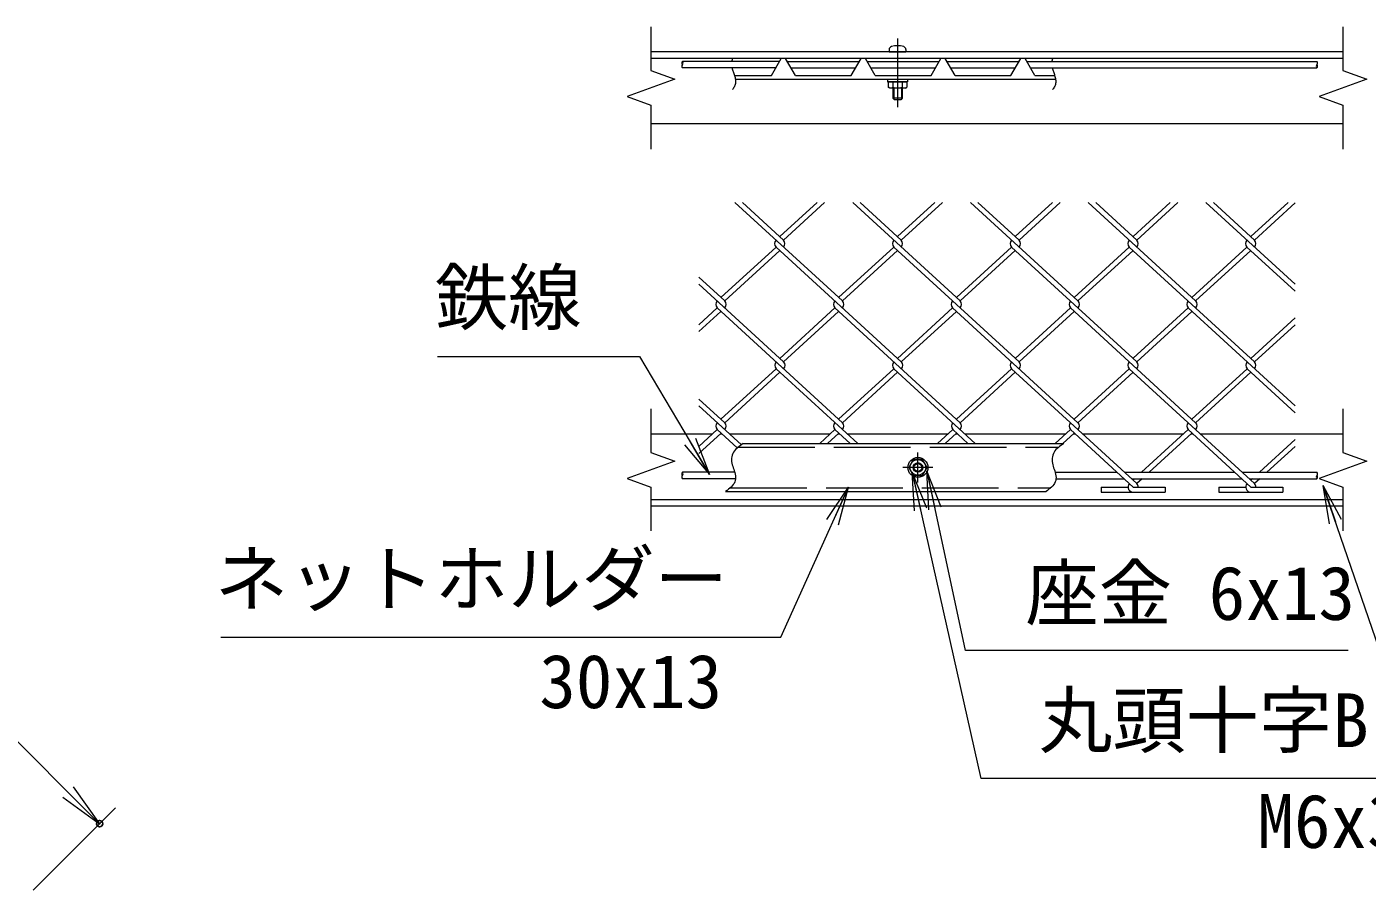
# Model space of a CAD drawing. Units: millimetres, scale not verified. Extents: x -14700 to 14700, y -10395 to 10395.
# Drawn here: x 7266 to 11463, y -3038 to -336 of the extents above; entities that cross this region are included whole.
import ezdxf
from ezdxf.enums import TextEntityAlignment as Align

# ---------------------------------------------------------------- set-up
doc = ezdxf.new("R2010")
doc.units = ezdxf.units.MM
doc.header["$LTSCALE"] = 40
doc.header["$PDMODE"] = 32
doc.header["$PDSIZE"] = 20
doc.linetypes.add('DASHED', pattern=[7.5, 6, -1.5])
doc.linetypes.add('USER1', pattern=[50.8, 31.75, -6.35, 6.35, -6.35])
for name, color, linetype, lineweight in [('0-0_D-BMK', 2, 'USER1', 13), ('0-2_D-STR-DIM', 7, 'Continuous', 13), ('0-4_D-STR1', 1, 'Continuous', 18), ('0-5_D-STR3', 3, 'Continuous', 13), ('0-6_0', 7, 'Continuous', 18), ('0-8_D-STR2', 7, 'Continuous', 13), ('0-9_D-STR-TXT', 7, 'Continuous', 13)]:
    doc.layers.add(name, color=color, linetype=linetype, lineweight=lineweight)
doc.layers.add('0-7_Defpoints', color=253, linetype='Continuous')
doc.styles.add('ＭＳ ゴシック', font='')
doc.styles.get('ＭＳ ゴシック').set_extended_font_data('MS Gothic')

# ---------------------------------------------------------------- blocks, each defined once
blk = doc.blocks.new('_Open')
at = {"layer": '0-6_0'}
blk.add_line((-40, 6.67), (0, 0), dxfattribs=at)
blk.add_lwpolyline([(-40, -6.67), (0, 0), (-40, 0)], dxfattribs=at)

msp = doc.modelspace()

# ---------------------------------------------------------------- linework, layer by layer
at = {"layer": '0-0_D-BMK'}
for p, q in [((9992.36, -371.72), (9992.36, -587.43)), ((10056.23, -1761.65), (10056.23, -1667.9)), ((10103.11, -1714.77), (10009.36, -1714.77))]:
    msp.add_line(p, q, dxfattribs=at)
at = {"layer": '0-2_D-STR-DIM'}
for p, q in [((9220.24, -335.58), (9220.24, -472.32)), ((11386.9, -335.58), (11386.9, -472.32)), ((9295.12, -499.57), (9145.36, -554.08)), ((9220.24, -472.32), (9295.12, -499.57)), ((11461.79, -499.57), (11312.02, -554.08)), ((11386.9, -472.32), (11461.79, -499.57)), ((9145.36, -554.08), (9220.24, -581.34)), ((9220.24, -581.34), (9220.24, -718.08)), ((11312.02, -554.08), (11386.9, -581.34)), ((11386.9, -581.34), (11386.9, -718.08)), ((6079.85, -1415.53), (7494.06, -2829.75)), ((9220.24, -1531.02), (9220.24, -1667.76)), ((11386.9, -1531.02), (11386.9, -1667.76)), ((9220.24, -1667.76), (9295.12, -1695.02)), ((11386.9, -1667.76), (11461.79, -1695.02)), ((9295.12, -1695.02), (9145.36, -1749.53)), ((11461.79, -1695.02), (11312.02, -1749.53)), ((9145.36, -1749.53), (9220.24, -1776.78)), ((11312.02, -1749.53), (11386.9, -1776.78)), ((9220.24, -1776.78), (9220.24, -1913.52)), ((11386.9, -1776.78), (11386.9, -1913.52)), ((7285.86, -3037.95), (7543.56, -2780.25))]:
    msp.add_line(p, q, dxfattribs=at)
for points in [[(9475.61, -434.33), (9475.32, -435.17), (9475.04, -436.02), (9474.78, -436.87), (9474.53, -437.73), (9474.3, -438.59), (9474.09, -439.46), (9473.89, -440.33), (9473.7, -441.21), (9473.53, -442.09), (9473.38, -442.97), (9473.24, -443.85)], [(10477.99, -434.33), (10477.69, -435.17), (10477.42, -436.02), (10477.16, -436.87), (10476.91, -437.73), (10476.68, -438.59), (10476.46, -439.46), (10476.26, -440.33), (10476.08, -441.21), (10475.91, -442.09), (10475.75, -442.97), (10475.61, -443.85)], [(9474.32, -463.85), (9475.1, -466.86), (9475.97, -469.85), (9476.93, -472.84), (9477.93, -475.83), (9478.96, -478.84), (9479.99, -481.87), (9481, -484.92), (9481.95, -488.02), (9482.84, -491.16), (9483.62, -494.34), (9484.28, -497.56), (9484.8, -500.77), (9485.14, -503.97), (9485.28, -507.14), (9485.2, -510.25), (9484.87, -513.28), (9484.27, -516.21), (9483.39, -519.04), (9482.24, -521.76), (9480.85, -524.38), (9479.22, -526.91), (9477.39, -529.36), (9475.37, -531.74)], [(10476.69, -463.85), (10477.47, -466.86), (10478.35, -469.85), (10479.3, -472.84), (10480.31, -475.83), (10481.34, -478.84), (10482.37, -481.87), (10483.37, -484.92), (10484.33, -488.02), (10485.21, -491.16), (10486, -494.34), (10486.66, -497.56), (10487.17, -500.77), (10487.51, -503.97), (10487.65, -507.14), (10487.57, -510.25), (10487.25, -513.28), (10486.65, -516.21), (10485.77, -519.04), (10484.62, -521.76), (10483.22, -524.38), (10481.59, -526.91), (10479.76, -529.36), (10477.74, -531.74)], [(9509.52, -1639.77), (9505.12, -1642.7), (9500.78, -1645.67), (9496.55, -1648.73), (9492.5, -1651.92), (9488.69, -1655.27), (9485.16, -1658.85), (9481.98, -1662.68), (9479.21, -1666.82), (9476.9, -1671.29), (9475.08, -1676.07), (9473.77, -1681.05), (9472.97, -1686.15), (9472.7, -1691.26), (9472.96, -1696.29), (9473.71, -1701.22), (9474.84, -1706.08), (9476.25, -1710.89), (9477.83, -1715.7), (9479.49, -1720.55), (9481.11, -1725.46), (9482.61, -1730.47), (9483.86, -1735.59), (9484.77, -1740.77), (9485.24, -1745.9), (9485.16, -1750.92), (9484.44, -1755.72), (9482.98, -1760.26), (9480.86, -1764.52), (9478.15, -1768.56), (9474.93, -1772.4), (9471.29, -1776.07), (9467.31, -1779.61), (9463.08, -1783.05), (9458.68, -1786.43), (9454.2, -1789.77)], [(10512.86, -1639.77), (10508.46, -1642.7), (10504.12, -1645.67), (10499.9, -1648.73), (10495.85, -1651.92), (10492.03, -1655.27), (10488.5, -1658.85), (10485.32, -1662.68), (10482.55, -1666.82), (10480.24, -1671.29), (10478.42, -1676.07), (10477.11, -1681.05), (10476.31, -1686.15), (10476.04, -1691.26), (10476.3, -1696.29), (10477.05, -1701.22), (10478.18, -1706.08), (10479.59, -1710.89), (10481.17, -1715.7), (10482.83, -1720.55), (10484.46, -1725.46), (10485.95, -1730.47), (10487.2, -1735.59), (10488.11, -1740.77), (10488.58, -1745.9), (10488.5, -1750.92), (10487.78, -1755.72), (10486.33, -1760.26), (10484.2, -1764.52), (10481.49, -1768.56), (10478.27, -1772.4), (10474.63, -1776.07), (10470.65, -1779.61), (10466.42, -1783.05), (10462.02, -1786.43), (10457.54, -1789.77)]]:
    msp.add_lwpolyline(points, dxfattribs=at)
for centre, start, end in [((9323.97, -448.85), 135.18146, 224.81854), ((9323.97, -458.85), 135.18146, 224.81854), ((9313.9, -448.85), 315.18146, 44.81854), ((11310.37, -458.85), 135.18146, 224.81854), ((11300.31, -448.85), 315.18146, 44.81854), ((11300.31, -458.85), 315.18146, 44.81854), ((9323.97, -1734.94), 135.18146, 224.81854), ((9323.97, -1744.94), 135.18146, 224.81854), ((9313.9, -1734.94), 315.18146, 44.81854), ((11310.37, -1744.94), 135.18146, 224.81854), ((11300.31, -1734.94), 315.18146, 44.81854), ((11300.31, -1744.94), 315.18146, 44.81854)]:
    msp.add_arc(centre, 7.09, start, end, dxfattribs=at)
at = {"layer": '0-4_D-STR1'}
for p, q in [((11386.9, -414.33), (9220.24, -414.33)), ((11386.9, -434.33), (9220.24, -434.33)), ((11386.9, -639.33), (9220.24, -639.33)), ((9220.24, -1609.77), (9413.19, -1609.77)), ((9436.87, -1609.77), (9442.46, -1609.77)), ((9466.15, -1609.77), (9781.83, -1609.77)), ((9805.51, -1609.77), (9811.1, -1609.77)), ((9834.79, -1609.77), (10150.47, -1609.77)), ((10174.15, -1609.77), (10179.74, -1609.77)), ((10202.83, -1609.77), (10519.1, -1609.77)), ((10542.79, -1609.77), (10548.38, -1609.77)), ((10571.47, -1609.77), (10887.74, -1609.77)), ((10911.43, -1609.77), (10917.02, -1609.77)), ((10940.7, -1609.77), (11386.9, -1609.77)), ((9220.24, -1814.77), (11386.9, -1814.77)), ((9220.24, -1834.77), (11386.9, -1834.77))]:
    msp.add_line(p, q, dxfattribs=at)
at = {"layer": '0-5_D-STR3'}
for p, q in [((9966.11, -406.69), (9966.11, -414.33)), ((9966.11, -414.33), (10018.61, -414.33)), ((10018.61, -406.69), (10018.61, -414.33)), ((9622.85, -443.85), (9318.94, -443.85)), ((9672.46, -487.83), (9641.57, -434.33)), ((9647.07, -443.85), (9872.85, -443.85)), ((9922.46, -487.83), (9891.57, -434.33)), ((9897.07, -443.85), (10122.85, -443.85)), ((10097.46, -487.83), (10128.35, -434.33)), ((10172.46, -487.83), (10141.57, -434.33)), ((10147.07, -443.85), (10372.85, -443.85)), ((10347.46, -487.83), (10378.35, -434.33)), ((10422.46, -487.83), (10391.57, -434.33)), ((10397.07, -443.85), (11305.34, -443.85)), ((9611.3, -463.85), (9318.94, -463.85)), ((9484.58, -499.33), (10486.96, -499.33)), ((9658.62, -463.85), (9861.3, -463.85)), ((9908.62, -463.85), (10111.3, -463.85)), ((9922.46, -487.83), (10097.46, -487.83)), ((9961.11, -499.33), (9961.11, -507.33)), ((10023.61, -499.33), (10023.61, -507.33)), ((10158.62, -463.85), (10361.3, -463.85)), ((10172.46, -487.83), (10347.46, -487.83)), ((10408.62, -463.85), (11305.34, -463.85)), ((10422.46, -487.83), (10484.27, -487.83)), ((9961.11, -507.33), (10023.61, -507.33)), ((9963.49, -507.33), (9963.49, -524.81)), ((10021.23, -507.33), (9963.49, -507.33)), ((9967.86, -527.33), (9963.49, -524.81)), ((10016.86, -527.33), (9967.86, -527.33)), ((9977.36, -527.33), (9977.36, -559.33)), ((9977.93, -507.33), (9977.93, -524.81)), ((9980.36, -527.33), (9980.36, -562.33)), ((10004.36, -527.33), (10004.36, -562.33)), ((10006.8, -507.33), (10006.8, -524.81)), ((10007.36, -527.33), (10007.36, -559.33)), ((10016.86, -527.33), (10021.23, -524.81)), ((10021.23, -507.33), (10021.23, -524.81)), ((9977.36, -559.33), (9982.36, -564.33)), ((10007.36, -559.33), (9977.36, -559.33)), ((10002.36, -564.33), (9982.36, -564.33)), ((10007.36, -559.33), (10002.36, -564.33)), ((9509.52, -1639.77), (10512.86, -1639.77)), ((10041.8, -1689.77), (10027.37, -1714.77)), ((10070.67, -1689.77), (10041.8, -1689.77)), ((10085.1, -1714.77), (10070.67, -1689.77)), ((10070.67, -1739.77), (10085.1, -1714.77)), ((9482.46, -1729.94), (9318.94, -1729.94)), ((9485.23, -1749.94), (9318.94, -1749.94)), ((10485.8, -1729.94), (10679.52, -1729.94)), ((10488.57, -1749.94), (10701.34, -1749.94)), ((10702.61, -1729.94), (11048.16, -1729.94)), ((10724.44, -1749.94), (11069.98, -1749.94)), ((11071.84, -1729.94), (11305.34, -1729.94)), ((11093.67, -1749.94), (11305.34, -1749.94)), ((9454.2, -1789.77), (10457.54, -1789.77))]:
    msp.add_line(p, q, dxfattribs=at)
at = {"layer": '0-5_D-STR3', "linetype": 'DASHED'}
for p, q in [((9493.29, -1651.27), (10496.63, -1651.27)), ((9468.86, -1778.27), (10472.2, -1778.27))]:
    msp.add_line(p, q, dxfattribs=at)
at = {"layer": '0-5_D-STR3'}
for points in [[(9481.9, -487.83), (9597.46, -487.83), (9628.35, -434.33)], [(9672.46, -487.83), (9847.46, -487.83), (9878.35, -434.33)], [(10027.37, -1714.77), (10041.8, -1739.77), (10070.67, -1739.77)]]:
    msp.add_lwpolyline(points, dxfattribs=at)
for radius in [31.25, 24.5, 15, 12.29]:
    msp.add_circle((10056.23, -1714.77), radius, dxfattribs=at)
for centre, radius, start, end in [((9975.61, -406.69), 9.5, 106.07286, 180), ((9992.36, -464.83), 70, 73.92714, 106.07286), ((10009.11, -406.69), 9.5, 0, 73.92714), ((9970.71, -514.26), 12.78, 235.61585, 304.38415), ((9992.36, -479.27), 47.77, 252.4121, 287.5879), ((10014.01, -514.26), 12.78, 235.61586, 304.38415)]:
    msp.add_arc(centre, radius, start, end, dxfattribs=at)
at = {"layer": '0-7_Defpoints'}
msp.add_point((7494.06, -2829.75), dxfattribs=at)
at = {"layer": '0-8_D-STR2'}
for p, q in [((9819.88, -1193.76), (9483.28, -885.32)), ((9635.56, -1003.16), (9506.96, -885.32)), ((9740.48, -885.32), (9623.72, -992.31)), ((9764.16, -885.32), (9635.56, -1003.16)), ((10188.52, -1193.76), (9851.92, -885.32)), ((10004.2, -1003.16), (9875.6, -885.32)), ((10109.12, -885.32), (9992.36, -992.31)), ((10132.8, -885.32), (10004.2, -1003.16)), ((10557.16, -1193.76), (10220.56, -885.32)), ((10372.84, -1003.16), (10244.24, -885.32)), ((10477.76, -885.32), (10361, -992.31)), ((10501.44, -885.32), (10372.84, -1003.16)), ((10925.77, -1193.73), (10589.19, -885.32)), ((10741.48, -1003.16), (10612.88, -885.32)), ((10846.4, -885.32), (10729.64, -992.31)), ((10870.08, -885.32), (10741.48, -1003.16)), ((11236.9, -1141.04), (10957.83, -885.32)), ((11110.09, -1003.13), (10981.52, -885.32)), ((11214.98, -885.32), (11098.25, -992.28)), ((11236.9, -886.93), (11110.09, -1003.13)), ((9611.88, -1024.86), (9439.4, -1182.91)), ((9623.72, -1035.71), (9451.24, -1193.76)), ((10004.2, -1384.36), (9611.88, -1024.86)), ((9980.52, -1024.86), (9808.04, -1182.91)), ((9992.36, -1035.71), (9819.88, -1193.76)), ((10372.84, -1384.36), (9980.52, -1024.86)), ((10349.16, -1024.86), (10177.71, -1181.96)), ((10361, -1035.71), (10188.52, -1193.76)), ((10741.45, -1384.33), (10349.16, -1024.86)), ((10717.8, -1024.86), (10545.32, -1182.91)), ((10729.64, -1035.71), (10557.16, -1193.76)), ((11110.09, -1384.33), (10717.8, -1024.86)), ((11086.4, -1024.83), (10913.93, -1182.88)), ((11098.25, -1035.68), (10925.77, -1193.73)), ((11236.9, -1162.74), (11086.4, -1024.83)), ((9451.24, -1193.76), (9370.24, -1119.53)), ((9635.56, -1384.36), (9370.24, -1141.23)), ((9427.56, -1215.46), (9370.24, -1267.99)), ((9819.88, -1574.96), (9427.56, -1215.46)), ((9796.2, -1215.46), (9623.72, -1373.51)), ((10188.49, -1574.93), (9796.2, -1215.46)), ((10164.84, -1215.46), (9992.36, -1373.51)), ((10557.13, -1574.93), (10164.84, -1215.46)), ((10533.48, -1215.46), (10361, -1373.51)), ((10925.77, -1574.93), (10533.48, -1215.46)), ((10902.09, -1215.43), (10730.64, -1372.53)), ((11236.9, -1522.24), (10902.09, -1215.43)), ((9439.4, -1226.31), (9370.24, -1289.69)), ((9808.04, -1226.31), (9635.56, -1384.36)), ((10176.68, -1226.31), (10004.2, -1384.36)), ((10545.32, -1226.31), (10372.84, -1384.36)), ((10913.93, -1226.28), (10741.45, -1384.33)), ((11236.9, -1246.42), (11098.25, -1373.48)), ((11236.9, -1268.13), (11110.09, -1384.33)), ((9611.88, -1406.06), (9439.4, -1564.11)), ((9623.72, -1416.91), (9451.24, -1574.96)), ((9867.53, -1639.77), (9612.18, -1405.79)), ((9980.52, -1406.06), (9808.04, -1564.11)), ((9992.36, -1416.91), (9819.88, -1574.96)), ((10235.57, -1639.77), (9980.52, -1406.06)), ((10349.16, -1406.06), (10176.68, -1564.11)), ((10361, -1416.91), (10188.52, -1574.96)), ((10741.45, -1765.53), (10349.16, -1406.06)), ((10718.06, -1405.76), (10545.29, -1564.08)), ((10729.9, -1416.61), (10557.13, -1574.93)), ((11110.38, -1765.26), (10718.06, -1405.76)), ((11086.7, -1405.76), (10913.93, -1564.08)), ((11098.54, -1416.61), (10925.77, -1574.93)), ((11236.9, -1543.39), (11086.7, -1405.76)), ((9451.24, -1574.96), (9370.24, -1500.73)), ((9503.37, -1643.88), (9370.24, -1521.89)), ((9427.83, -1596.36), (9370.24, -1649.13)), ((9439.67, -1607.21), (9370.24, -1670.83)), ((9490.41, -1653.71), (9427.86, -1596.39)), ((9796.47, -1596.36), (9749.09, -1639.77)), ((9808.31, -1607.21), (9772.77, -1639.77)), ((9843.84, -1639.77), (9796.47, -1596.36)), ((10165.1, -1596.36), (10117.73, -1639.77)), ((10176.95, -1607.21), (10141.41, -1639.77)), ((10212.48, -1639.77), (10165.1, -1596.36)), ((10533.74, -1596.36), (10486.37, -1639.77)), ((10545.58, -1607.21), (10510.05, -1639.77)), ((10730.18, -1776.36), (10533.74, -1596.36)), ((10902.38, -1596.36), (10756.61, -1729.94)), ((10914.22, -1607.21), (10780.29, -1729.94)), ((11098.54, -1776.11), (10902.38, -1596.36)), ((11236.9, -1627.62), (11125.24, -1729.94)), ((11236.9, -1649.32), (11148.93, -1729.94)), ((10734.78, -1749.94), (10729.61, -1754.68)), ((10758.46, -1749.94), (10741.45, -1765.53)), ((11103.42, -1749.94), (11098.54, -1754.41)), ((11127.1, -1749.94), (11110.38, -1765.26)), ((10630.18, -1776.36), (10714.12, -1776.36)), ((10630.18, -1776.36), (10630.18, -1792.36)), ((10630.18, -1792.36), (10830.18, -1792.36)), ((10998.54, -1776.11), (11082.48, -1776.11)), ((10998.54, -1776.11), (10998.54, -1792.11)), ((10998.54, -1792.11), (11198.54, -1792.11)), ((11098.54, -1776.11), (11198.54, -1776.11)), ((11198.54, -1776.11), (11198.54, -1792.11))]:
    msp.add_line(p, q, dxfattribs=at)
msp.add_lwpolyline([(10730.18, -1776.36), (10830.18, -1776.36), (10830.18, -1792.36)], dxfattribs=at)
for centre, start, end in [((9623.69, -1013.98), 137.5, 222.5), ((9623.69, -1013.98), 317.5, 42.5), ((9992.33, -1013.98), 137.5, 222.5), ((9992.33, -1013.98), 317.5, 42.5), ((10360.97, -1013.98), 137.5, 222.5), ((10360.97, -1013.98), 317.5, 42.5), ((10729.61, -1013.98), 137.5, 222.5), ((10729.61, -1013.98), 317.5, 42.5), ((11098.25, -1013.98), 137.5, 222.5), ((11098.25, -1013.98), 317.5, 42.5), ((9439.4, -1204.61), 137.5, 222.5), ((9439.4, -1204.61), 317.5, 42.5), ((9808.04, -1204.61), 137.5, 222.5), ((9808.04, -1204.61), 317.5, 42.5), ((10176.68, -1204.61), 137.5, 222.5), ((10176.68, -1204.61), 317.5, 42.5), ((10545.58, -1204.31), 137.5, 222.5), ((10545.58, -1204.31), 317.5, 42.5), ((10914.22, -1204.31), 137.5, 222.5), ((10914.22, -1204.31), 317.5, 42.5), ((9623.99, -1394.91), 137.5, 222.5), ((9623.99, -1394.91), 317.5, 42.5), ((9992.63, -1394.91), 137.5, 222.5), ((9992.63, -1394.91), 317.5, 42.5), ((10361.26, -1394.91), 137.5, 222.5), ((10361.26, -1394.91), 317.5, 42.5), ((10729.9, -1394.91), 137.5, 222.5), ((10729.9, -1394.91), 317.5, 42.5), ((11098.54, -1394.91), 137.5, 222.5), ((11098.54, -1394.91), 317.5, 42.5), ((9439.67, -1585.51), 137.5, 222.5), ((9439.67, -1585.51), 317.5, 42.5), ((9808.31, -1585.51), 137.5, 222.5), ((9808.31, -1585.51), 317.5, 42.5), ((10176.95, -1585.51), 137.5, 222.5), ((10176.95, -1585.51), 317.5, 42.5), ((10545.58, -1585.51), 137.5, 222.5), ((10545.58, -1585.51), 317.5, 42.5), ((10914.22, -1585.51), 137.5, 222.5), ((10914.22, -1585.51), 317.5, 42.5), ((10730.18, -1776.36), 137.5, 275), ((10729.9, -1776.11), 359.10095, 42.5), ((11098.54, -1776.11), 137.5, 265), ((11098.54, -1776.11), 0, 42.5)]:
    msp.add_arc(centre, 16.06, start, end, dxfattribs=at)
at = {"layer": '0-9_D-STR-TXT'}
for points in [[(8551.72, -1367.24), (9184.78, -1367.24), (9402.94, -1735.17)], [(11674.35, -2688.78), (10254.24, -2688.78), (10038.85, -1731.38)], [(11402.89, -2287.94), (10204.86, -2287.94), (10084.73, -1727.58)], [(7874.04, -2245.49), (9627.28, -2245.49), (9837.61, -1778.76)], [(12579.8, -2282.35), (11500.8, -2282.35), (11325.14, -1772.93)]]:
    msp.add_lwpolyline(points, dxfattribs=at)

# ---------------------------------------------------------------- block references
at = {"layer": '0-2_D-STR-DIM', "xscale": 3.5, "yscale": 3.5, "rotation": 315}
msp.add_blockref('_Open', (7494.06, -2829.75), dxfattribs=at)
at = {"layer": '0-9_D-STR-TXT', "xscale": 3, "yscale": 3}
for p, rotation in [((9403.96, -1736.89), 300.66528), ((10038.41, -1729.43), 102.67866), ((10084.31, -1725.62), 102.1005), ((9838.43, -1776.93), 65.74129), ((11324.49, -1771.04), 109.0254)]:
    msp.add_blockref('_Open', p, dxfattribs=dict(at, rotation=rotation))

# ---------------------------------------------------------------- texts
at = {"layer": '0-9_D-STR-TXT', "style": 'ＭＳ ゴシック'}
for s, p in [('鉄線', (8543.73, -1316.97)), ('ネットホルダー', (7854.5, -2197.89)), ('座金 6x13', (10392.87, -2242.55)), ('30x13', (8870.64, -2518.58)), ('丸頭十字B.N', (10435.14, -2640.73)), ('M6x30', (11119.08, -2956.2))]:
    msp.add_text(s, height=168.3, dxfattribs=at).set_placement(p, align=Align.BOTTOM_LEFT)

doc.saveas('drawing.dxf')
